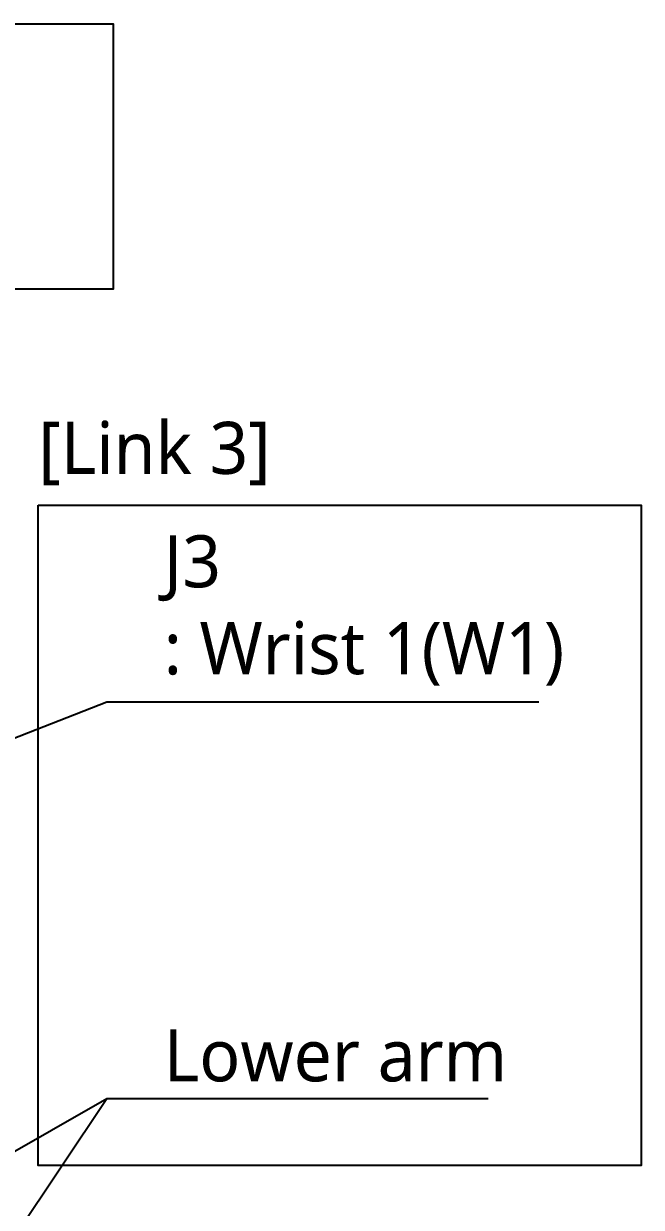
# Model space of a CAD drawing. Header units: millimetres. Extents: x 0 to 4378, y 0 to 2376.
# Drawn here: x 1838.6 to 2028.3, y 1518.5 to 1882.1 of the extents above; entities that cross this region are included whole.
import ezdxf

# ---------------------------------------------------------------- set-up
doc = ezdxf.new("R2010")
doc.units = ezdxf.units.MM
doc.header["$LTSCALE"] = 0.2
doc.layers.add('05_Section Line', color=3, linetype='Continuous')
doc.styles.add('Rainbow-5.0 Style', font='malgunsl.ttf')
doc.dimstyles.new('Rainbow-5.0 Style', dxfattribs={"dimtxt": 4, "dimasz": 2.5, "dimexe": 1, "dimexo": 1, "dimgap": 1, "dimtad": 1, "dimdsep": 46, "dimtxsty": 'Rainbow-5.0 Style', "dimcen": 0, "dimclrd": 251, "dimclre": 251, "dimclrt": 7, "dimazin": 3, "dimtp": 0.1, "dimtm": 0.1, "dimtfac": 0.61, "dimtmove": 0, "dimatfit": 3, "dimfxl": 1, "dimlwd": -1, "dimlwe": -1, "dimarcsym": 1})

msp = doc.modelspace()

# ---------------------------------------------------------------- linework, layer by layer
at = {"layer": '05_Section Line'}
for points in [[(1677.167, 1882.051), (1866.077, 1882.051), (1866.077, 1800.465), (1677.167, 1800.465)], [(1843.099, 1734.105), (2028.317, 1734.105), (2028.317, 1531.264), (1843.099, 1531.264)]]:
    msp.add_lwpolyline(points, close=True, dxfattribs=at)

# ---------------------------------------------------------------- texts
at = {"color": 7, "char_height": 16, "attachment_point": 7, "style": 'Rainbow-5.0 Style'}
for s, insert in [('[Link 3]', (1843.099, 1740.206)), ('J3\\P: Wrist 1(W1)', (1881.622, 1678.688)), ('Lower arm', (1881.622, 1556.924))]:
    msp.add_mtext(s, dxfattribs=dict(at, insert=insert))

# ---------------------------------------------------------------- leaders
at = {"annotation_type": 0, "has_hookline": 1, "hookline_direction": 0}
for points, text_width in [([(1645.046, 1588.136), (1864.122, 1673.688), (1876.622, 1673.688)], 115.187), ([(1645.046, 1426.602), (1864.122, 1551.924), (1876.622, 1551.924)], 99.666)]:
    msp.add_leader(points, dimstyle='Rainbow-5.0 Style', override={"dimscale": 5, "dimgap": 1, "dimtad": 1}, dxfattribs=dict(at, text_width=text_width))
msp.add_leader([(1645.046, 1224.357), (1864.122, 1551.924)], dimstyle='Rainbow-5.0 Style', override={"dimscale": 5, "dimgap": 1, "dimtad": 1})

doc.saveas('drawing.dxf')
